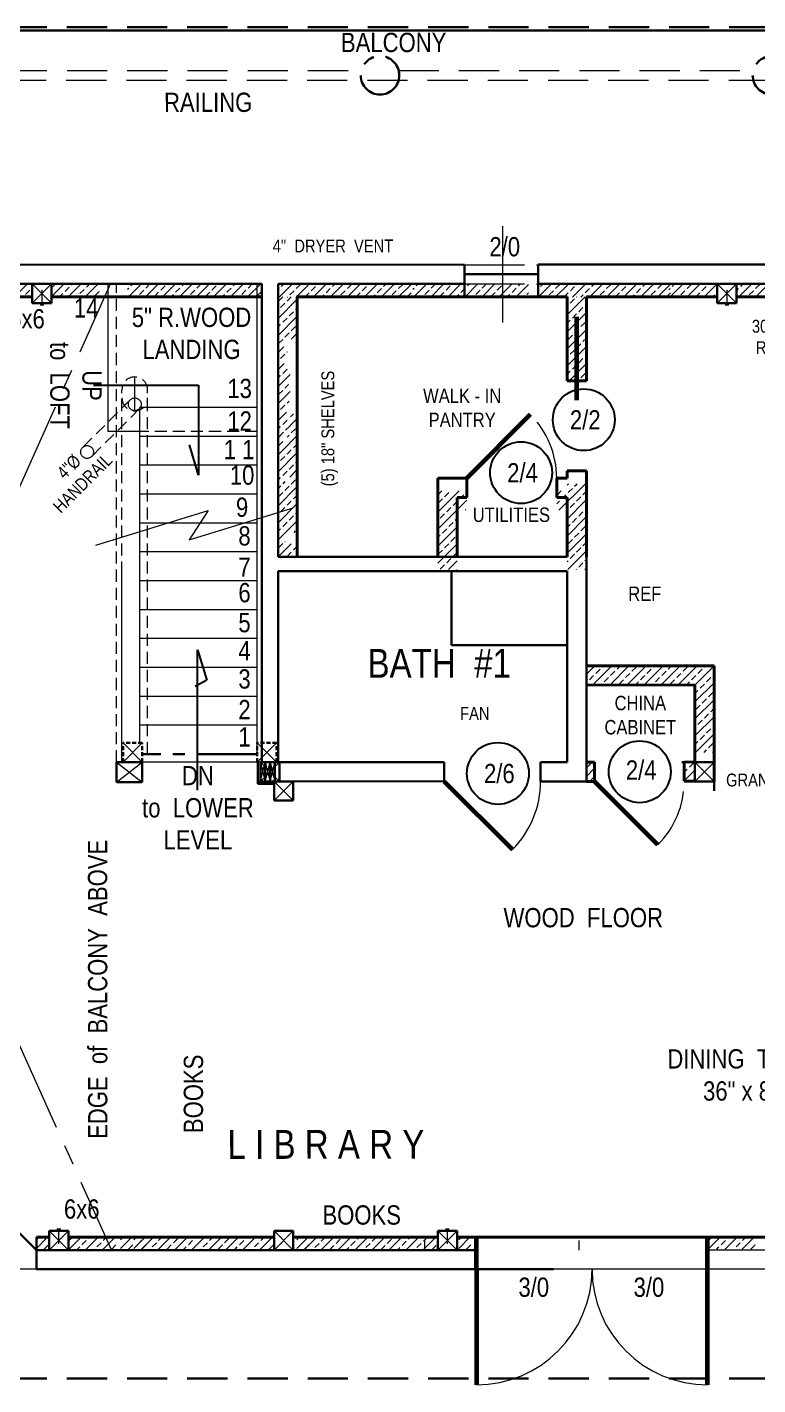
# Model space of a CAD drawing. Header units: inches. Extents: x 0 to 15350, y -6 to 2753.
# Drawn here: x 4676.2 to 4903.6, y 1224.2 to 1647.2 of the extents above; entities that cross this region are included whole.
import ezdxf

# ---------------------------------------------------------------- set-up
doc = ezdxf.new("R2010")
doc.units = ezdxf.units.IN
doc.header["$MEASUREMENT"] = 0
for name, pattern in [('CENTER', [2, 1.25, -0.25, 0.25, -0.25]), ('DASHDOT2', [0.5, 0.25, -0.125, 0, -0.125]), ('HIDDEN', [0.375, 0.25, -0.125])]:
    doc.linetypes.add(name, pattern=pattern)
for name, color, linetype, lineweight in [('DOORS', 7, 'Continuous', 60), ('HVAC', 1, 'Continuous', 50), ('ROOF', 7, 'HIDDEN', 30), ('ROOF FRAMING', 7, 'Continuous', 20), ('STAIRS', 7, 'Continuous', 20), ('WALL FRAMING', 9, 'CENTER', 30), ('WALLS', 7, 'Continuous', 30), ('WINDOWS', 5, 'Continuous', 30)]:
    doc.layers.add(name, color=color, linetype=linetype, lineweight=lineweight)
doc.layers.add('TEXT', color=7, linetype='Continuous')
doc.layers.add('TEXT80', color=9, linetype='Continuous')
doc.styles.add('ARCHENT', font='technical.ttf', dxfattribs={"height": 6})
pattern_1 = [(45, (-73.6704, 6.2643), (-2.6516504, 2.6516504), []), (45, (-71.0188, 6.2643), (-2.6516504, 2.6516504), [1.875, -0.9375])]

msp = doc.modelspace()

# ---------------------------------------------------------------- hatches: boundary and pattern name
at = {"layer": 'DOORS', "linetype": 'Continuous', "lineweight": 9, "ltscale": 25}
h = msp.add_hatch(dxfattribs=at)
h.set_pattern_fill('ANSI33', color=0, scale=15, style=0)
h.set_pattern_definition([(45, (-278.941, 303.034), (-2.6516504, 2.6516504), []), (45, (-276.2893, 303.034), (-2.6516504, 2.6516504), [1.875, -0.9375])])
h.paths.add_polyline_path([(4677.77, 1563.19), (4677.77, 1566.19), (4656.08, 1566.19), (4656.08, 1563.19)])
h.paths.add_polyline_path([(4677.77, 1566.19), (4677.77, 1567.16), (4656.08, 1567.16), (4656.08, 1566.19)])
h = msp.add_hatch(dxfattribs=at)
h.set_pattern_fill('ANSI33', color=0, scale=15, style=0)
h.set_pattern_definition([(45, (-277.919, 303.2643), (-2.6516504, 2.6516504), []), (45, (-275.267, 303.2643), (-2.6516504, 2.6516504), [1.875, -0.9375])])
h.paths.add_polyline_path([(4683.77, 1566.42), (4683.77, 1563.42), (4699.1, 1563.42), (4699.1, 1566.42)])
h.paths.add_polyline_path([(4683.77, 1567.16), (4683.77, 1566.42), (4699.1, 1566.42), (4699.1, 1567.16)])
h = msp.add_hatch(dxfattribs=at)
h.set_pattern_fill('ANSI33', color=0, scale=15, style=0)
h.set_pattern_definition([(45, (-227.575, 303.034), (-2.6516504, 2.6516504), []), (45, (-224.9232, 303.034), (-2.6516504, 2.6516504), [1.875, -0.9375])])
h.paths.add_polyline_path([(4749.44, 1566.19), (4707.44, 1566.19), (4707.44, 1563.19), (4749.44, 1563.19)])
h.paths.add_polyline_path([(4749.44, 1567.16), (4707.44, 1567.16), (4707.44, 1566.19), (4749.44, 1566.19)])
h = msp.add_hatch(dxfattribs=at)
h.set_pattern_fill('ANSI33', color=0, scale=15, style=0)
h.set_pattern_definition([(45, (-180.7516, 302.8463), (-2.6516504, 2.6516504), []), (45, (-178.1, 302.8463), (-2.6516504, 2.6516504), [1.875, -0.9375])])
h.paths.add_polyline_path([(4796.27, 1566), (4754.27, 1566), (4754.27, 1563), (4796.27, 1563)])
h.paths.add_polyline_path([(4796.27, 1567.16), (4754.27, 1567.16), (4754.27, 1566), (4796.27, 1566)])
h = msp.add_hatch(dxfattribs=at)
h.set_pattern_fill('ANSI33', color=0, scale=15, style=0)
h.set_pattern_definition([(45, (-138.75, 302.9997), (-2.6516504, 2.6516504), []), (45, (-136.0983, 302.9997), (-2.6516504, 2.6516504), [1.875, -0.9375])])
h.paths.add_polyline_path([(4832.27, 1563.16), (4832.27, 1566.16), (4796.27, 1566.16), (4796.27, 1563.16)])
h.paths.add_polyline_path([(4832.27, 1567.16), (4796.27, 1567.16), (4796.27, 1566.16), (4832.27, 1566.16)])
h = msp.add_hatch(dxfattribs=at)
h.set_pattern_fill('ANSI33', color=0, scale=15, style=0)
h.set_pattern_definition([(45, (-100.0483, 302.8463), (-2.6516504, 2.6516504), []), (45, (-97.3967, 302.8463), (-2.6516504, 2.6516504), [1.875, -0.9375])])
h.paths.add_polyline_path([(4876.97, 1566), (4834.97, 1566), (4834.97, 1563), (4876.97, 1563)])
h.paths.add_polyline_path([(4876.97, 1567.16), (4834.97, 1567.16), (4834.97, 1566), (4876.97, 1566)])
h = msp.add_hatch(dxfattribs=at)
h.set_pattern_fill('ANSI33', color=0, scale=15, style=0)
h.set_pattern_definition([(45, (-59.0797, 302.8463), (-2.6516504, 2.6516504), []), (45, (-56.428, 302.8463), (-2.6516504, 2.6516504), [1.875, -0.9375])])
h.paths.add_polyline_path([(4891.02, 1566), (4891.02, 1567.16), (4875.94, 1567.16), (4875.94, 1566)])
h.paths.add_polyline_path([(4891.02, 1563), (4891.02, 1566), (4875.94, 1566), (4875.94, 1563)])
h = msp.add_hatch(dxfattribs=at)
h.set_pattern_fill('ANSI33', color=0, scale=15, style=0)
h.set_pattern_definition([(45, (-37.7327, 302.8463), (-2.6516504, 2.6516504), []), (45, (-35.081, 302.8463), (-2.6516504, 2.6516504), [1.875, -0.9375])])
h.paths.add_polyline_path([(4912.36, 1566), (4912.36, 1567.16), (4897.28, 1567.16), (4897.28, 1566)])
h.paths.add_polyline_path([(4912.36, 1563), (4912.36, 1566), (4897.28, 1566), (4897.28, 1563)])
h = msp.add_hatch(dxfattribs=at)
h.set_pattern_fill('ANSI33', color=0, scale=15, style=0)
h.paths.add_polyline_path([(4758.02, 1545.16), (4758.02, 1545.94, -0.407485), (4756.06, 1547.94), (4754.27, 1547.94), (4754.27, 1527.24), (4756.21, 1527.24, -0.299331), (4758.02, 1528.49), (4758.02, 1530.51, -0.387451), (4757.56, 1531.01, -0.387451), (4758.02, 1531.51), (4758.02, 1535.67, -0.400785), (4757.06, 1536.67, -0.400785), (4758.02, 1537.66), (4758.02, 1541.16, -0.407485), (4756.06, 1543.16, -0.407485)])
h.paths.add_polyline_path([(4756.06, 1526.49, -0.096396), (4756.21, 1527.24), (4754.27, 1527.24), (4754.27, 1525.74), (4756.21, 1525.74, -0.096396)])
h.paths.add_polyline_path([(4758.02, 1524.49, -0.299331), (4756.21, 1525.74), (4754.27, 1525.74), (4754.27, 1523.16), (4758.02, 1523.16)])
h.paths.add_polyline_path([(4760.02, 1525.74), (4759.92, 1525.74, -0.31192), (4758.02, 1524.49), (4758.02, 1506.85, -0.126029), (4758.14, 1506.37, -0.126029), (4758.02, 1505.89), (4758.02, 1490.16, -0.375424), (4760.02, 1488.45)])
h.paths.add_polyline_path([(4760.02, 1526.91, 0.042373), (4759.92, 1527.24), (4758.02, 1527.24), (4758.02, 1525.74), (4759.92, 1525.74, 0.042373), (4760.02, 1526.06)])
h.paths.add_polyline_path([(4758.02, 1527.24), (4756.21, 1527.24, 0.096396), (4756.06, 1526.49, 0.096396), (4756.21, 1525.74), (4758.02, 1525.74)])
h.paths.add_polyline_path([(4758.02, 1515.96), (4754.27, 1515.96), (4754.27, 1495.95), (4758.02, 1497.1), (4758.02, 1505.89, -0.776153), (4756.14, 1506.37, -0.776153), (4758.02, 1506.85)])
h.paths.add_polyline_path([(4756.07, 1508.21, -1), (4755.07, 1508.21, -1)], flags=16)
h.paths.add_polyline_path([(4756.07, 1504.48, -1), (4755.07, 1504.48, -1)], flags=16)
h.paths.add_polyline_path([(4758.02, 1497.1), (4754.27, 1495.95), (4754.27, 1482.16), (4758.02, 1482.16), (4758.02, 1486.16, -0.411157), (4756.04, 1488.16, -0.411157), (4758.02, 1490.16)])
h.paths.add_polyline_path([(4760.02, 1487.87, -0.375424), (4758.02, 1486.16), (4758.02, 1482.16), (4760.02, 1482.16)])
h.paths.add_polyline_path([(4758.01, 1523.16), (4754.27, 1523.16), (4754.27, 1515.96), (4758.01, 1515.96)])
h.paths.add_polyline_path([(4755.14, 1519.66, -1), (4757.14, 1519.66, -1)], flags=16)
h.paths.add_polyline_path([(4756.64, 1517.77, -1), (4755.64, 1517.77, -1)], flags=16)
h.paths.add_polyline_path([(4755.64, 1521.49, -1), (4756.64, 1521.49, -1)], flags=16)
edge = h.paths.add_edge_path()
edge.add_line((4760.27, 1563.16), (4754.27, 1563.16))
edge.add_line((4754.27, 1563.16), (4754.27, 1547.94))
edge.add_line((4754.27, 1547.94), (4756.06, 1547.94))
edge.add_arc((4758.06, 1547.94), 2, -12.3188, 180, ccw=False)
edge.add_line((4760.02, 1547.51), (4760.02, 1543.58))
edge.add_arc((4758.06, 1543.16), 2, -12.3188, 12.3188, ccw=False)
edge.add_line((4760.02, 1542.73), (4760.02, 1527.24))
edge.add_line((4760.02, 1527.24), (4760.27, 1527.24))
edge.add_line((4760.27, 1527.24), (4760.27, 1563.16))
h = msp.add_hatch(dxfattribs=at)
h.set_pattern_fill('ANSI33', color=0, scale=15, style=0)
h.set_pattern_definition([(45, (6e-07, -4), (-2.6516504, 2.6516504), []), (45, (2.6517, -4), (-2.6516504, 2.6516504), [1.875, -0.9375])])
h.paths.add_polyline_path([(4813.02, 1502.66), (4808.02, 1502.66), (4808.02, 1478.16), (4810.02, 1478.16), (4810.02, 1496.66), (4813.02, 1496.66)])
h.paths.add_polyline_path([(4806.02, 1502.66), (4804.02, 1502.66), (4804.02, 1478.16), (4806.02, 1478.16)])
h.paths.add_polyline_path([(4808.02, 1502.66), (4806.02, 1502.66), (4806.02, 1478.16), (4808.02, 1478.16)])
h.paths.add_polyline_path([(4848.02, 1504.92), (4844.27, 1504.92), (4844.27, 1502.66), (4841.02, 1502.66), (4841.02, 1496.66), (4844.27, 1496.66), (4844.27, 1478.16), (4848.02, 1478.16)])
h.paths.add_polyline_path([(4850.02, 1504.92), (4848.02, 1504.92), (4848.02, 1478.16), (4850.02, 1478.16)])
h.paths.add_polyline_path([(4844.27, 1536.92), (4850.28, 1536.92), (4850.27, 1563.16), (4844.27, 1563.16)])
h = msp.add_hatch(dxfattribs=at)
h.set_pattern_fill('ANSI33', color=0, scale=15, style=0)
h.paths.add_polyline_path([(4881.61, 1448.2), (4856.02, 1448.21), (4856.02, 1442.2), (4881.61, 1442.16)])
h.paths.add_polyline_path([(4856.02, 1448.21), (4854.02, 1448.21), (4854.02, 1442.2), (4856.02, 1442.2)])
h.paths.add_polyline_path([(4854.02, 1448.21), (4850.29, 1448.21), (4850.29, 1442.21), (4854.02, 1442.2)])
h = msp.add_hatch(dxfattribs=at)
h.set_pattern_fill('ANSI33', color=0, scale=15, style=0)
h.paths.add_polyline_path([(4890.07, 1442.15), (4884.07, 1442.16), (4884.08, 1421.22), (4890.03, 1421.21)])
h.paths.add_polyline_path([(4890.08, 1448.2), (4856.02, 1448.21), (4856.02, 1442.2), (4884.07, 1442.16), (4890.07, 1442.15)])
h = msp.add_hatch(dxfattribs=at)
h.set_pattern_fill('ANSI33', color=0, scale=15, style=0)
h.paths.add_polyline_path([(4852.79, 1418.16), (4850.27, 1418.16), (4850.27, 1412.16), (4852.79, 1412.16)])
h.paths.add_polyline_path([(4884.02, 1418.16), (4880.73, 1418.16), (4880.73, 1412.2), (4884.02, 1412.21)])
h = msp.add_hatch(dxfattribs=at)
h.set_pattern_fill('ANSI33', color=0, scale=15, style=0)
h.set_pattern_definition([(45, (-293.6672, 6.2643), (-2.6516504, 2.6516504), []), (45, (-291.0156, 6.2643), (-2.6516504, 2.6516504), [1.875, -0.9375])])
h.paths.add_polyline_path([(4679.02, 1269.42), (4679.02, 1266.42), (4683.35, 1266.42), (4683.35, 1269.42)])
h.paths.add_polyline_path([(4679.02, 1270.16), (4679.02, 1269.42), (4683.35, 1269.42), (4683.35, 1270.16)])
h = msp.add_hatch(dxfattribs=at)
h.set_pattern_fill('ANSI33', color=0, scale=15, style=0)
h.set_pattern_definition([(45, (-272.669, 6.2643), (-2.6516504, 2.6516504), []), (45, (-270.017, 6.2643), (-2.6516504, 2.6516504), [1.875, -0.9375])])
h.paths.add_polyline_path([(4689.02, 1269.42), (4689.02, 1266.42), (4704.35, 1266.42), (4704.35, 1269.42)])
h.paths.add_polyline_path([(4689.02, 1270.16), (4689.02, 1269.42), (4704.35, 1269.42), (4704.35, 1270.16)])
h = msp.add_hatch(dxfattribs=at)
h.set_pattern_fill('ANSI33', color=0, scale=15, style=0)
h.set_pattern_definition([(45, (-267.4755, 6.2643), (-2.6516504, 2.6516504), []), (45, (-264.8238, 6.2643), (-2.6516504, 2.6516504), [1.875, -0.9375])])
h.paths.add_polyline_path([(4705.21, 1269.42), (4705.21, 1266.42), (4709.54, 1266.42), (4709.54, 1269.42)])
h.paths.add_polyline_path([(4705.21, 1270.16), (4705.21, 1269.42), (4709.54, 1269.42), (4709.54, 1270.16)])
h = msp.add_hatch(dxfattribs=at)
h.set_pattern_fill('ANSI33', color=0, scale=15, style=0)
h.set_pattern_definition([(45, (-263.3113, 6.2643), (-2.6516504, 2.6516504), []), (45, (-260.6597, 6.2643), (-2.6516504, 2.6516504), [1.875, -0.9375])])
h.paths.add_polyline_path([(4709.37, 1269.42), (4709.37, 1266.42), (4713.71, 1266.42), (4713.71, 1269.42)])
h.paths.add_polyline_path([(4709.37, 1270.16), (4709.37, 1269.42), (4713.71, 1269.42), (4713.71, 1270.16)])
h = msp.add_hatch(dxfattribs=at)
h.set_pattern_fill('ANSI33', color=0, scale=15, style=0)
h.set_pattern_definition([(45, (-223.6276, 6.2643), (-2.6516504, 2.6516504), []), (45, (-220.976, 6.2643), (-2.6516504, 2.6516504), [1.875, -0.9375])])
h.paths.add_polyline_path([(4753.39, 1269.42), (4711.39, 1269.42), (4711.39, 1266.42), (4753.39, 1266.42)])
h.paths.add_polyline_path([(4753.39, 1270.16), (4711.39, 1270.16), (4711.39, 1269.42), (4753.39, 1269.42)])
h = msp.add_hatch(dxfattribs=at)
h.set_pattern_fill('ANSI33', color=0, scale=15, style=0)
h.set_pattern_definition([(45, (-212.5292, 6.2643), (-2.6516504, 2.6516504), []), (45, (-209.8776, 6.2643), (-2.6516504, 2.6516504), [1.875, -0.9375])])
h.paths.add_polyline_path([(4760.16, 1269.42), (4760.16, 1266.42), (4764.49, 1266.42), (4764.49, 1269.42)])
h.paths.add_polyline_path([(4760.16, 1270.16), (4760.16, 1269.42), (4764.49, 1269.42), (4764.49, 1270.16)])
h = msp.add_hatch(dxfattribs=at)
h.set_pattern_fill('ANSI33', color=0, scale=15, style=0)
h.set_pattern_definition([(45, (-173.0016, 6.034), (-2.6516504, 2.6516504), []), (45, (-170.35, 6.034), (-2.6516504, 2.6516504), [1.875, -0.9375])])
h.paths.add_polyline_path([(4804.02, 1269.19), (4762.02, 1269.19), (4762.02, 1266.19), (4804.02, 1266.19)])
h.paths.add_polyline_path([(4804.02, 1270.16), (4762.02, 1270.16), (4762.02, 1269.19), (4804.02, 1269.19)])
h = msp.add_hatch(dxfattribs=at)
h.set_pattern_fill('ANSI33', color=0, scale=15, style=0)
h.set_pattern_definition([(45, (-162.175, 6.2643), (-2.6516504, 2.6516504), []), (45, (-159.523, 6.2643), (-2.6516504, 2.6516504), [1.875, -0.9375])])
h.paths.add_polyline_path([(4810.51, 1269.42), (4810.51, 1266.42), (4814.84, 1266.42), (4814.84, 1269.42)])
h.paths.add_polyline_path([(4810.51, 1270.16), (4810.51, 1269.42), (4814.84, 1269.42), (4814.84, 1270.16)])
h = msp.add_hatch(dxfattribs=at)
h.set_pattern_fill('ANSI33', color=0, scale=15, style=0)
h.set_pattern_definition(pattern_1)
h.paths.add_polyline_path([(4888.02, 1269.42), (4888.02, 1266.42), (4903.35, 1266.42), (4903.35, 1269.42)])
h.paths.add_polyline_path([(4888.02, 1270.16), (4888.02, 1269.42), (4903.35, 1269.42), (4903.35, 1270.16)])
h = msp.add_hatch(dxfattribs=at)
h.set_pattern_fill('ANSI33', color=0, scale=15, style=0)
h.set_pattern_definition(pattern_1)
h.paths.add_polyline_path([(4888.02, 1269.42), (4888.02, 1266.42), (4903.35, 1266.42), (4903.35, 1269.42)])
h.paths.add_polyline_path([(4888.02, 1270.16), (4888.02, 1269.42), (4903.35, 1269.42), (4903.35, 1270.16)])
h = msp.add_hatch(dxfattribs=at)
h.set_pattern_fill('ANSI33', color=0, scale=15, style=0)
h.set_pattern_definition(pattern_1)
h.paths.add_polyline_path([(4888.02, 1269.42), (4888.02, 1266.42), (4903.35, 1266.42), (4903.35, 1269.42)])
h.paths.add_polyline_path([(4888.02, 1270.16), (4888.02, 1269.42), (4903.35, 1269.42), (4903.35, 1270.16)])
h = msp.add_hatch(dxfattribs=at)
h.set_pattern_fill('ANSI33', color=0, scale=15, style=0)
h.set_pattern_definition(pattern_1)
h.paths.add_polyline_path([(4888.02, 1269.42), (4888.02, 1266.42), (4903.35, 1266.42), (4903.35, 1269.42)])
h.paths.add_polyline_path([(4888.02, 1270.16), (4888.02, 1269.42), (4903.35, 1269.42), (4903.35, 1270.16)])
h = msp.add_hatch(dxfattribs=at)
h.set_pattern_fill('ANSI33', color=0, scale=15, style=0)
h.set_pattern_definition(pattern_1)
h.paths.add_polyline_path([(4888.02, 1269.42), (4888.02, 1266.42), (4903.35, 1266.42), (4903.35, 1269.42)])
h.paths.add_polyline_path([(4888.02, 1270.16), (4888.02, 1269.42), (4903.35, 1269.42), (4903.35, 1270.16)])

# ---------------------------------------------------------------- linework, layer by layer
at = {"layer": 'DOORS', "linetype": 'Continuous', "ltscale": 15}
msp.add_line((4847.27, 1530.92), (4847.25, 1556.92), dxfattribs=at)
at = {"layer": 'DOORS', "ltscale": 15}
for p, q in [((4832.8, 1526.46), (4813.02, 1506.65)), ((4872.52, 1392.41), (4852.79, 1412.1))]:
    msp.add_line(p, q, dxfattribs=at)
at = {"layer": 'DOORS', "color": 9, "linetype": 'Continuous', "ltscale": 15}
msp.add_line((4806.02, 1412.16), (4827.23, 1390.94), dxfattribs=at)
at = {"layer": 'DOORS', "color": 9, "ltscale": 15}
for p, q in [((4816.02, 1260.16), (4816.02, 1270.16)), ((4888.02, 1260.16), (4888.02, 1270.16)), ((4816.02, 1260.16), (4816.02, 1224.16)), ((4888.02, 1224.16), (4888.02, 1260.16))]:
    msp.add_line(p, q, dxfattribs=at)
at = {"layer": 'DOORS', "color": 9, "linetype": 'Continuous', "lineweight": 5, "ltscale": 15}
msp.add_arc((4806.02, 1412.16), 30, 315, 0, dxfattribs=at)
at = {"layer": 'DOORS', "color": 7, "linetype": 'Continuous', "lineweight": 9, "ltscale": 25}
for centre, start, end in [((4816.02, 1260.16), 270, 0), ((4888.02, 1260.16), 180, 270)]:
    msp.add_arc(centre, 36, start, end, dxfattribs=at)
at = {"layer": 'HVAC', "lineweight": 20, "ltscale": 15}
for p, q in [((4797.39, 1418.28), (4804.13, 1418.28)), ((4799.98, 1266.13), (4799.98, 1269.13)), ((4847.98, 1266.13), (4847.98, 1269.13))]:
    msp.add_line(p, q, dxfattribs=at)
at = {"layer": 'ROOF', "color": 9, "linetype": 'HIDDEN', "ltscale": 50}
for p, q in [((4501.02, 1647.16), (5064.02, 1647.16)), ((4501.02, 1226.16), (5064.02, 1226.16))]:
    msp.add_line(p, q, dxfattribs=at)
at = {"layer": 'ROOF', "color": 9, "linetype": 'HIDDEN', "lineweight": 20, "ltscale": 50}
for p, q in [((4669.83, 1633.66), (4780.21, 1633.66)), ((4791.83, 1633.66), (4902.21, 1633.66)), ((4500.82, 1630.66), (5012.21, 1630.66))]:
    msp.add_line(p, q, dxfattribs=at)
at = {"layer": 'ROOF FRAMING', "color": 1, "linetype": 'DASHDOT2', "lineweight": 9, "ltscale": 150}
msp.add_line((4709.67, 1527.64), (4709.67, 1538.16), dxfattribs=at)
at = {"layer": 'STAIRS', "color": 9, "linetype": 'CENTER', "lineweight": 9, "ltscale": 25}
for p, q in [((4570.09, 1272.16), (4702.09, 1567.16)), ((4570.37, 1561.14), (4702.37, 1266.14))]:
    msp.add_line(p, q, dxfattribs=at)
at = {"layer": 'STAIRS', "color": 9, "linetype": 'Continuous', "lineweight": 20, "ltscale": 15}
for p, q in [((4701.27, 1567.16), (4701.27, 1521.16)), ((4747.77, 1420.66), (4747.77, 1567.16)), ((4711.27, 1424.17), (4711.27, 1528.66)), ((4711.27, 1521.16), (4701.27, 1521.16))]:
    msp.add_line(p, q, dxfattribs=at)
at = {"layer": 'STAIRS', "color": 9, "linetype": 'HIDDEN', "lineweight": 20, "ltscale": 15}
for p, q in [((4704.02, 1418.14), (4704.02, 1567.16)), ((4705.67, 1420.66), (4705.67, 1534.16)), ((4713.67, 1420.66), (4713.67, 1534.16)), ((4747.77, 1521.16), (4711.27, 1521.16))]:
    msp.add_line(p, q, dxfattribs=at)
at = {"layer": 'STAIRS', "color": 9, "linetype": 'HIDDEN', "lineweight": 9, "ltscale": 15}
for p, q in [((4708.25, 1531.05), (4693.4, 1516.2)), ((4711.08, 1528.22), (4696.23, 1513.37))]:
    msp.add_line(p, q, dxfattribs=at)
at = {"layer": 'STAIRS', "color": 9, "lineweight": 20, "ltscale": 15}
for p, q in [((4747.77, 1528.66), (4711.27, 1528.66)), ((4747.77, 1519.66), (4711.27, 1519.66)), ((4747.77, 1510.66), (4711.27, 1510.66)), ((4747.77, 1501.66), (4711.27, 1501.66)), ((4747.77, 1492.66), (4711.27, 1492.66)), ((4747.77, 1483.66), (4711.27, 1483.66)), ((4747.77, 1465.66), (4711.27, 1465.66)), ((4747.77, 1456.66), (4711.27, 1456.66)), ((4747.77, 1447.66), (4711.27, 1447.66)), ((4747.77, 1438.66), (4711.27, 1438.66)), ((4747.77, 1429.66), (4711.27, 1429.66)), ((4749.27, 1418.16), (4711.27, 1418.17))]:
    msp.add_line(p, q, dxfattribs=at)
at = {"layer": 'STAIRS', "lineweight": 20, "ltscale": 15}
for p, q in [((4697.56, 1485.73), (4732.5, 1496.52)), ((4726.55, 1487.39), (4758.63, 1497.29)), ((4732.5, 1496.52), (4726.55, 1487.39)), ((4705.67, 1418.16), (4705.67, 1478.16)), ((4747.77, 1474.66), (4711.27, 1474.66))]:
    msp.add_line(p, q, dxfattribs=at)
at = {"layer": 'STAIRS', "color": 9, "linetype": 'Continuous', "lineweight": 30, "ltscale": 15}
for p, q in [((4850.27, 1412.16), (4850.31, 1482.16)), ((4844.27, 1418.16), (4844.27, 1477.66)), ((4836.02, 1418.16), (4836.02, 1412.14))]:
    msp.add_line(p, q, dxfattribs=at)
at = {"layer": 'STAIRS', "color": 9, "linetype": 'DASHDOT2', "lineweight": 9, "ltscale": 150}
for centre in [(4709.67, 1529.64), (4694.82, 1514.79)]:
    msp.add_circle(centre, 2, dxfattribs=at)
at = {"layer": 'STAIRS', "color": 9, "linetype": 'HIDDEN', "lineweight": 9, "ltscale": 15}
for centre, start, end in [((4709.67, 1534.16), 0, 180), ((4709.67, 1531.64), 180, 0)]:
    msp.add_arc(centre, 4, start, end, dxfattribs=at)
at = {"layer": 'TEXT', "color": 9, "linetype": 'Continuous', "ltscale": 15}
for p, q in [((4696.78, 1535.6), (4729.52, 1535.6)), ((4729.52, 1535.6), (4729.52, 1507.58)), ((4729.52, 1507.58), (4726.66, 1517.05))]:
    msp.add_line(p, q, dxfattribs=at)
at = {"layer": 'TEXT', "linetype": 'Continuous', "ltscale": 15}
for p, q in [((4729.24, 1409.43), (4729.24, 1453.14)), ((4729.24, 1453.14), (4732.1, 1443.67))]:
    msp.add_line(p, q, dxfattribs=at)
at = {"layer": 'TEXT', "ltscale": 15}
msp.add_line((4732.1, 1443.67), (4728.45, 1441.73), dxfattribs=at)
at = {"layer": 'TEXT', "linetype": 'Continuous', "ltscale": 15}
for centre in [(4849.46, 1524.84), (4829.94, 1508.34), (4866.88, 1415.16)]:
    msp.add_circle(centre, 9.63, dxfattribs=at)
at = {"layer": 'TEXT', "color": 9, "linetype": 'Continuous', "ltscale": 15}
msp.add_circle((4822.72, 1414.64), 9.63, dxfattribs=at)
at = {"layer": 'WALL FRAMING', "color": 9, "linetype": 'Continuous', "ltscale": 50}
msp.add_line((4491.97, 1646.16), (5034.02, 1646.16), dxfattribs=at)
at = {"layer": 'WALL FRAMING', "color": 9, "linetype": 'Continuous', "ltscale": 15}
for p, q in [((4672.02, 1573.16), (4812.28, 1573.15)), ((4835.28, 1573.16), (4947.02, 1573.16)), ((4672.02, 1567.16), (4749.27, 1567.16)), ((4754.27, 1567.16), (4812.28, 1567.16)), ((4844.27, 1567.16), (4947.02, 1567.16)), ((4806.02, 1418.16), (4749.27, 1418.16)), ((4806.02, 1412.2), (4755.36, 1412.16)), ((4816.02, 1266.16), (4679.02, 1266.16)), ((4840.02, 1260.16), (4679.02, 1260.16))]:
    msp.add_line(p, q, dxfattribs=at)
at = {"layer": 'WALL FRAMING', "color": 9, "ltscale": 15}
for p, q in [((4812.28, 1573.15), (4812.28, 1563.16)), ((4835.28, 1573.15), (4835.28, 1563.16)), ((4677.77, 1561.16), (4677.77, 1567.16)), ((4683.77, 1567.16), (4677.77, 1567.16)), ((4683.77, 1561.16), (4683.77, 1567.16)), ((4835.28, 1567.16), (4844.27, 1567.16)), ((4891.02, 1561.17), (4891.02, 1567.17)), ((4897.02, 1567.17), (4891.02, 1567.17)), ((4897.02, 1561.17), (4897.02, 1567.17)), ((4683.77, 1561.16), (4677.77, 1561.16)), ((4897.02, 1561.17), (4891.02, 1561.17)), ((4754.27, 1477.66), (4754.27, 1418.16)), ((4712.02, 1418.17), (4704.02, 1418.17)), ((4747.77, 1420.66), (4712.02, 1420.66)), ((4748.02, 1411.41), (4748.02, 1418.12)), ((4748.77, 1412.16), (4748.77, 1418.12)), ((4750.27, 1412.15), (4750.27, 1418.15)), ((4751.77, 1412.15), (4751.77, 1418.15)), ((4753.27, 1412.19), (4753.27, 1418.19)), ((4806.02, 1418.16), (4806.02, 1412.16)), ((4712.02, 1411.92), (4704.02, 1411.92)), ((4753.27, 1412.16), (4748.02, 1412.16)), ((4753.02, 1411.41), (4748.02, 1411.41)), ((4753.02, 1406.17), (4753.02, 1412.17)), ((4759.02, 1412.17), (4753.02, 1412.17)), ((4759.02, 1406.17), (4759.02, 1412.17)), ((4850.27, 1412.16), (4836.02, 1412.16)), ((4759.02, 1406.17), (4753.02, 1406.17)), ((4679.02, 1260.16), (4679.02, 1270.16)), ((4683.02, 1266.16), (4683.02, 1272.16)), ((4689.02, 1272.16), (4683.02, 1272.16)), ((4689.02, 1266.16), (4689.02, 1272.16)), ((4753.02, 1266.16), (4753.02, 1272.16)), ((4759.02, 1272.16), (4753.02, 1272.16)), ((4759.02, 1266.16), (4759.02, 1272.16)), ((4810.02, 1272.16), (4804.02, 1272.16)), ((4804.02, 1272.16), (4804.02, 1266.16)), ((4810.02, 1272.16), (4810.02, 1266.16)), ((4689.02, 1266.16), (4683.02, 1266.16)), ((4759.02, 1266.16), (4753.02, 1266.16)), ((4810.02, 1266.16), (4804.02, 1266.16))]:
    msp.add_line(p, q, dxfattribs=at)
at = {"layer": 'WALL FRAMING', "color": 9, "lineweight": 9, "ltscale": 15}
for p, q in [((4812.28, 1573.15), (4835.28, 1573.15)), ((4812.28, 1567.15), (4835.28, 1567.15)), ((4812.28, 1563.15), (4835.28, 1563.15))]:
    msp.add_line(p, q, dxfattribs=at)
at = {"layer": 'WALL FRAMING', "color": 9, "linetype": 'Continuous', "lineweight": 9, "ltscale": 150}
for p, q in [((4680.77, 1565.27), (4680.77, 1560.57)), ((4894.02, 1565.27), (4894.02, 1560.57)), ((4680.77, 1560.57), (4680.18, 1560.57)), ((4681.36, 1560.57), (4680.77, 1560.57)), ((4894.02, 1560.57), (4893.43, 1560.57)), ((4894.61, 1560.57), (4894.02, 1560.57)), ((4685.43, 1272.74), (4686.02, 1272.74)), ((4686.02, 1268.05), (4686.02, 1272.74)), ((4686.02, 1272.74), (4686.61, 1272.74)), ((4806.4, 1272.74), (4806.99, 1272.74)), ((4806.99, 1268.05), (4806.99, 1272.74)), ((4806.99, 1272.74), (4807.58, 1272.74))]:
    msp.add_line(p, q, dxfattribs=at)
at = {"layer": 'WALL FRAMING', "color": 7, "linetype": 'Continuous', "lineweight": 40, "ltscale": 15}
for p, q in [((4672.02, 1563.16), (4677.77, 1563.16)), ((4683.77, 1563.16), (4749.27, 1563.16)), ((4760.02, 1563.16), (4844.27, 1563.16)), ((4850.27, 1563.16), (4891.02, 1563.16)), ((4897.02, 1563.16), (4947.02, 1563.16))]:
    msp.add_line(p, q, dxfattribs=at)
at = {"layer": 'WALL FRAMING', "color": 9, "linetype": 'Continuous', "lineweight": 30, "ltscale": 15}
for p, q in [((4754.27, 1482.16), (4844.27, 1482.16)), ((4754.27, 1477.66), (4844.27, 1477.66))]:
    msp.add_line(p, q, dxfattribs=at)
at = {"layer": 'WALL FRAMING', "color": 7, "linetype": 'Continuous', "lineweight": 30, "ltscale": 25}
for p, q in [((4808.27, 1454.66), (4808.27, 1477.66)), ((4844.27, 1454.66), (4808.27, 1454.66))]:
    msp.add_line(p, q, dxfattribs=at)
at = {"layer": 'WALL FRAMING', "color": 1, "linetype": 'Continuous', "lineweight": 9, "ltscale": 15}
for p, q in [((4706.02, 1424.17), (4712.02, 1418.17)), ((4706.02, 1418.17), (4712.02, 1424.17)), ((4747.77, 1424.16), (4753.77, 1418.16)), ((4747.77, 1418.16), (4753.77, 1424.16)), ((4748.77, 1418.17), (4754.77, 1412.17)), ((4748.77, 1412.17), (4754.77, 1418.17)), ((4884.02, 1418.15), (4890.02, 1412.15)), ((4884.02, 1412.15), (4890.02, 1418.15))]:
    msp.add_line(p, q, dxfattribs=at)
at = {"layer": 'WALL FRAMING', "color": 1, "linetype": 'HIDDEN', "ltscale": 5}
for p, q in [((4706.02, 1418.17), (4706.02, 1424.17)), ((4712.02, 1424.17), (4706.02, 1424.17)), ((4712.02, 1418.17), (4712.02, 1424.17)), ((4747.77, 1418.16), (4747.77, 1424.16)), ((4753.77, 1424.16), (4747.77, 1424.16)), ((4753.77, 1418.16), (4753.77, 1424.16)), ((4712.02, 1418.16), (4706.02, 1418.16)), ((4753.77, 1418.14), (4747.77, 1418.14))]:
    msp.add_line(p, q, dxfattribs=at)
at = {"layer": 'WALL FRAMING', "color": 9, "linetype": 'Continuous', "lineweight": 9, "ltscale": 25}
for p, q in [((4704.02, 1411.92), (4712.02, 1418.17)), ((4704.02, 1418.17), (4712.02, 1411.92))]:
    msp.add_line(p, q, dxfattribs=at)
at = {"layer": 'WALL FRAMING', "color": 1, "ltscale": 15}
for p, q in [((4748.77, 1412.17), (4748.77, 1418.17)), ((4754.77, 1418.17), (4748.77, 1418.17)), ((4754.77, 1412.17), (4754.77, 1418.17)), ((4890.02, 1418.15), (4884.02, 1418.15)), ((4890.02, 1412.15), (4890.02, 1418.15)), ((4754.77, 1412.16), (4748.77, 1412.16)), ((4890.02, 1412.15), (4884.02, 1412.15))]:
    msp.add_line(p, q, dxfattribs=at)
at = {"layer": 'WALL FRAMING', "ltscale": 15}
msp.add_line((4756.52, 1418.16), (4750.52, 1418.16), dxfattribs=at)
at = {"layer": 'WALL FRAMING', "color": 6, "ltscale": 15}
msp.add_line((4890.02, 1418.16), (4880.02, 1418.16), dxfattribs=at)
at = {"layer": 'WALL FRAMING', "color": 1, "linetype": 'Continuous', "lineweight": 30, "ltscale": 15}
msp.add_line((4884.02, 1412.15), (4884.02, 1418.15), dxfattribs=at)
at = {"layer": 'WALL FRAMING', "color": 3, "linetype": 'HIDDEN', "lineweight": 40, "ltscale": 25}
msp.add_line((4900.15, 1418.16), (4900.15, 1418.16), dxfattribs=at)
at = {"layer": 'WALL FRAMING', "color": 9, "linetype": 'Continuous', "lineweight": 9, "ltscale": 15}
for p, q in [((4753.02, 1412.17), (4759.02, 1406.17)), ((4753.02, 1406.17), (4759.02, 1412.17)), ((5019.02, 1266.16), (4888, 1266.16)), ((4679.02, 1260.16), (4609.02, 1260.16)), ((4912.02, 1260.16), (4840.02, 1260.16))]:
    msp.add_line(p, q, dxfattribs=at)
at = {"layer": 'WALL FRAMING', "ltscale": 15}
msp.add_circle((4786.02, 1632.16), 6, dxfattribs=at)
at = {"layer": 'WALL FRAMING', "color": 9, "ltscale": 15}
for centre in [(4786.02, 1632.16), (4908.02, 1632.16)]:
    msp.add_circle(centre, 6, dxfattribs=at)
at = {"layer": 'WALL FRAMING', "lineweight": 5, "ltscale": 15}
for centre, start, end in [((4813.02, 1506.65), 0.0288, 45.0288), ((4852.73, 1412.21), 315, 0)]:
    msp.add_arc(centre, 28, start, end, dxfattribs=at)
at = {"layer": 'WALLS', "color": 9, "lineweight": 9, "ltscale": 15}
msp.add_line((4824.28, 1555.15), (4824.28, 1585.15), dxfattribs=at)
at = {"layer": 'WALLS', "color": 9, "linetype": 'Continuous', "lineweight": 9, "ltscale": 15}
for p, q in [((4677.77, 1567.16), (4683.77, 1561.16)), ((4677.77, 1561.16), (4683.77, 1567.16)), ((4891.02, 1567.17), (4897.02, 1561.17)), ((4891.02, 1561.17), (4897.02, 1567.17)), ((4748.77, 1418.16), (4750.27, 1412.15)), ((4748.77, 1412.16), (4750.27, 1418.15)), ((4750.27, 1418.16), (4751.77, 1412.15)), ((4750.27, 1412.16), (4751.77, 1418.15)), ((4751.77, 1418.16), (4753.27, 1412.15)), ((4751.77, 1412.16), (4753.27, 1418.15)), ((4683.02, 1272.16), (4689.02, 1266.16)), ((4683.02, 1266.16), (4689.02, 1272.16)), ((4753.02, 1272.16), (4759.02, 1266.16)), ((4753.02, 1266.16), (4759.02, 1272.16)), ((4804.02, 1266.16), (4810.02, 1272.16)), ((4810.02, 1266.16), (4804.02, 1272.16))]:
    msp.add_line(p, q, dxfattribs=at)
at = {"layer": 'WALLS', "color": 9, "ltscale": 20}
for p, q in [((4749.27, 1418.16), (4749.27, 1567.16)), ((4754.27, 1482.16), (4754.27, 1567.16))]:
    msp.add_line(p, q, dxfattribs=at)
at = {"layer": 'WALLS', "color": 7, "lineweight": 40, "ltscale": 20}
msp.add_line((4760.27, 1482.16), (4760.27, 1563.16), dxfattribs=at)
at = {"layer": 'WALLS', "color": 7, "linetype": 'Continuous', "lineweight": 40, "ltscale": 15}
for p, q in [((4844.27, 1536.92), (4844.27, 1563.16)), ((4850.28, 1536.92), (4850.27, 1563.16)), ((4844.27, 1536.92), (4850.27, 1536.92)), ((4804.02, 1506.66), (4813.02, 1506.66)), ((4813.02, 1500.66), (4813.02, 1506.66)), ((4841.02, 1500.66), (4841.02, 1506.72)), ((4841.02, 1506.66), (4844.27, 1506.66)), ((4844.27, 1508.92), (4850.27, 1508.92)), ((4844.27, 1506.66), (4844.27, 1508.92)), ((4850.31, 1482.16), (4850.3, 1508.92)), ((4810.02, 1500.66), (4813.02, 1500.66)), ((4841.02, 1500.66), (4844.27, 1500.66)), ((4844.27, 1482.16), (4844.27, 1500.66)), ((4890.08, 1448.2), (4850.32, 1448.21)), ((4890.08, 1448.21), (4890.02, 1412.16)), ((4884.07, 1442.16), (4850.32, 1442.21)), ((4884.07, 1442.16), (4884.08, 1418.16)), ((4852.79, 1418.16), (4850.27, 1418.16)), ((4852.79, 1412.09), (4852.79, 1418.16)), ((4884.02, 1418.21), (4880.73, 1418.2)), ((4880.73, 1412.2), (4880.73, 1418.2)), ((4852.79, 1412.16), (4850.27, 1412.16)), ((4884.02, 1412.21), (4880.73, 1412.2)), ((4683.02, 1270.16), (4679.02, 1270.16)), ((4753.02, 1270.16), (4689.02, 1270.16)), ((4804.02, 1270.16), (4759.02, 1270.16)), ((4922.02, 1270.16), (4810.02, 1270.16))]:
    msp.add_line(p, q, dxfattribs=at)
at = {"layer": 'WALLS', "color": 7, "linetype": 'Continuous', "lineweight": 40, "ltscale": 25}
for p, q in [((4804.02, 1506.66), (4804.02, 1482.16)), ((4810.02, 1500.66), (4810.02, 1482.16))]:
    msp.add_line(p, q, dxfattribs=at)
at = {"layer": 'WALLS', "ltscale": 20}
msp.add_line((4754.27, 1418.16), (4754.27, 1477.66), dxfattribs=at)
at = {"layer": 'WALLS', "color": 9, "ltscale": 15}
for p, q in [((4704.02, 1411.92), (4704.02, 1418.16)), ((4712.02, 1411.92), (4712.02, 1418.16)), ((4844.27, 1418.16), (4836.02, 1418.16))]:
    msp.add_line(p, q, dxfattribs=at)
at = {"layer": 'WALLS', "color": 6, "linetype": 'Continuous', "lineweight": 30, "ltscale": 15}
msp.add_line((4890.02, 1418.16), (4890.02, 1412.16), dxfattribs=at)
at = {"layer": 'WALLS', "linetype": 'Continuous', "lineweight": 30, "ltscale": 15}
msp.add_line((4890.02, 1415.28), (4890.02, 1409.21), dxfattribs=at)
at = {"layer": 'WINDOWS', "color": 5, "ltscale": 15}
for p, q in [((4812.28, 1570.15), (4835.28, 1570.15)), ((4653.56, 1291.61), (4679.02, 1266.16))]:
    msp.add_line(p, q, dxfattribs=at)

# ---------------------------------------------------------------- texts
at = {"layer": 'TEXT80', "color": 9, "width": 360.0625, "attachment_point": 5, "style": 'ARCHENT'}
for s, insert, char_height, rotation in [('{\\C7;BALCONY}', (4790.26, 1642.35), 6, 0.0328), ('{\\C7;RAILING}', (4732.52, 1623.7), 6, 0.0328), ('{\\C7;2/0}', (4824.85, 1578.71), 6, 0.0328), ('{\\C7;6x6}', (4676.12, 1556.25), 6, 0.0328), ('{\\C7;5" R.WOOD\\PLANDING}', (4727.34, 1551.71), 6, 0.0328), ('{\\C7;UP\\Pto  LOFT}', (4691.31, 1535.52), 6, 270.0328), ('{\\C7; 13}', (4741.35, 1534.56), 6, 0.0328), ('{\\C7; 12}', (4741.35, 1524.45), 6, 0.0328), ('{\\C7; 4"%%C\\PHANDRAIL }', (4691.05, 1507.43), 4, 45.0328), ('{\\C7;1 1}', (4742.13, 1515.54), 6, 0.0328), ('{\\C7; 10}', (4742.13, 1507.56), 6, 0.0328), ('{\\C7; 9}', (4742.13, 1497.54), 6, 0.0328), ('{\\C7;8}', (4743.83, 1488.63), 6, 0.0328), ('{\\C7;7}', (4743.83, 1478.91), 6, 0.0328), ('{\\C7;6}', (4743.83, 1470.93), 6, 0.0328), ('{\\C7;5}', (4743.83, 1461.59), 6, 0.0328), ('{\\C7;4}', (4743.83, 1452.92), 6, 0.0328), ('{\\C7;3}', (4743.83, 1444.04), 6, 0.0328), ('{\\C7;2}', (4743.83, 1434.53), 6, 0.0328), ('{\\C7;1}', (4743.83, 1426.03), 6, 0.0328), ('{\\C7;2/6}', (4823.17, 1414.58), 6, 0.0328), ('{\\C7;DN\\Pto  LOWER \\PLEVEL}', (4729.32, 1403.96), 6, 0.0328), ('{\\C7;6x6}', (4693.16, 1278.9), 6, 0.0328), ('{\\C7;3/0}', (4833.89, 1254.54), 6, 0.0328), ('{\\C7;3/0}', (4869.74, 1254.54), 6, 0.0328)]:
    msp.add_mtext(s, dxfattribs=dict(at, insert=insert, char_height=char_height, rotation=rotation))
at = {"layer": 'TEXT80', "attachment_point": 5, "style": 'ARCHENT'}
for s, insert, char_height, width, rotation in [('{\\C7;4"  DRYER  VENT}', (4771.38, 1578.99), 4, 360.0625, 0.0328), ('{\\C7;14}', (4694.54, 1559.68), 6, 360.0625, 0.0328), ('{\\C7;WALK - IN\\PPANTRY}', (4811.6, 1528.57), 4.5, 270.0469, 0.0328), ('{\\C7;2/2}', (4849.91, 1524.77), 6, 360.0625, 0.0328), ('{\\C7;2/4}', (4830.39, 1508.28), 6, 360.0625, 0.0328), ('{\\C7;UTILITIES}', (4826.91, 1495.21), 4.5, 270.0469, 0.0328), ('{\\C7;REF}', (4868.45, 1470.63), 4.5, 270.0469, 0.0328), ('{\\C7;BATH  #1}', (4804.46, 1448.95), 9, 360.0625, 0.0328), ('{\\C7;CHINA}', (4867.06, 1436.55), 4.5, 270.0469, 0.0328), ('{\\C7;FAN}', (4815.53, 1433.34), 4, 360.0625, 0.0328), ('{\\C7;CABINET}', (4867.06, 1429.02), 4.5, 270.0469, 0.0328), ('{\\C7;2/4}', (4867.33, 1415.67), 6, 360.0625, 0.0328), ('{\\C7;EDGE  of  BALCONY  ABOVE}', (4698.15, 1347.38), 6, 360.0625, 90.0328), ('{\\C7;WOOD  FLOOR}', (4849.3, 1369.68), 6, 360.0625, 0.0328), ('{\\C7;DINING  TABLE\\P36" x 84"}', (4900.3, 1320.68), 6, 360.0625, 0.0328), ('{\\C7;BOOKS}', (4727.96, 1314.82), 6, 360.0625, 89.9672), ('{\\C7;L I B R A R Y  }', (4769.17, 1299.08), 9, 360.0625, 0.0328), ('{\\C7;BOOKS}', (4780.32, 1277.04), 6, 360.0625, 359.9672)]:
    msp.add_mtext(s, dxfattribs=dict(at, insert=insert, char_height=char_height, width=width, rotation=rotation))
at = {"layer": 'TEXT80', "color": 6, "width": 360.0625, "attachment_point": 5, "style": 'ARCHENT'}
for s, insert, char_height, rotation in [('{\\C7; 30" ELEC\\PRANGE}', (4911.15, 1550.63), 4, 0.0328), ('{\\C7;(5) 18" SHELVES}', (4770.37, 1522.1), 4, 90.0328), ('{\\C7;\\PGRANITE  TOP @ 42" AFF}', (4921.84, 1415.54), 4, 0.0328), ('{\\C7; }', (4768.35, 1401.15), 3, 0.0328)]:
    msp.add_mtext(s, dxfattribs=dict(at, insert=insert, char_height=char_height, rotation=rotation))

doc.saveas('drawing.dxf')
